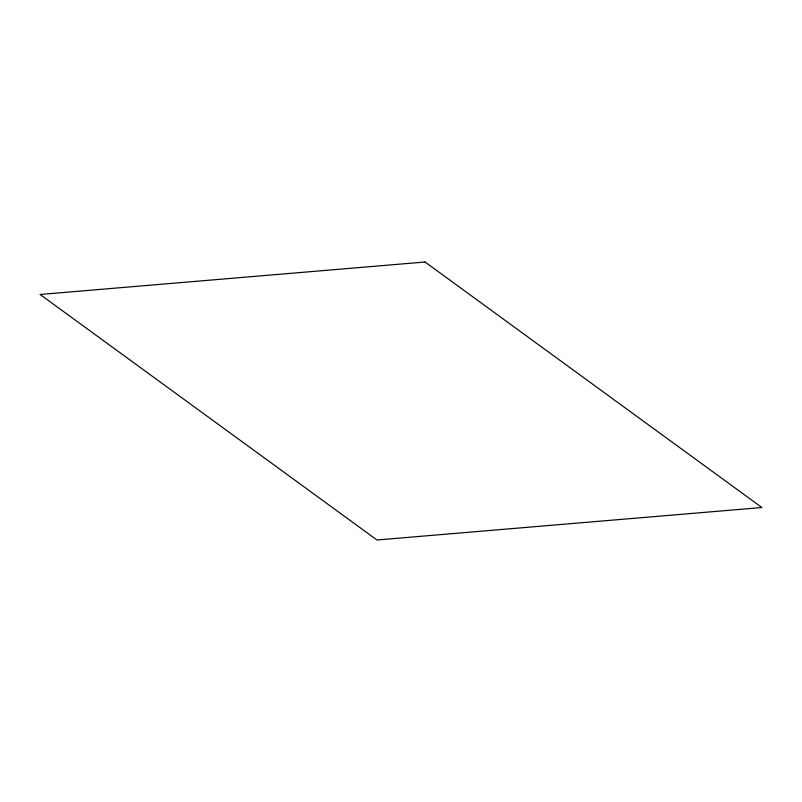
<?xml version="1.0" encoding="UTF-8"?>
<svg xmlns="http://www.w3.org/2000/svg" width="802" height="802" viewBox="0 0 802 802"><rect width="100%" height="100%" fill="white"/><g stroke="black" fill="none" stroke-linecap="round" stroke-linejoin="round"><path stroke-width="1.2" d="M425.02 262.003L40.1 294.474L376.98 539.997L761.9 507.526L425.02 262.003"/></g></svg>
